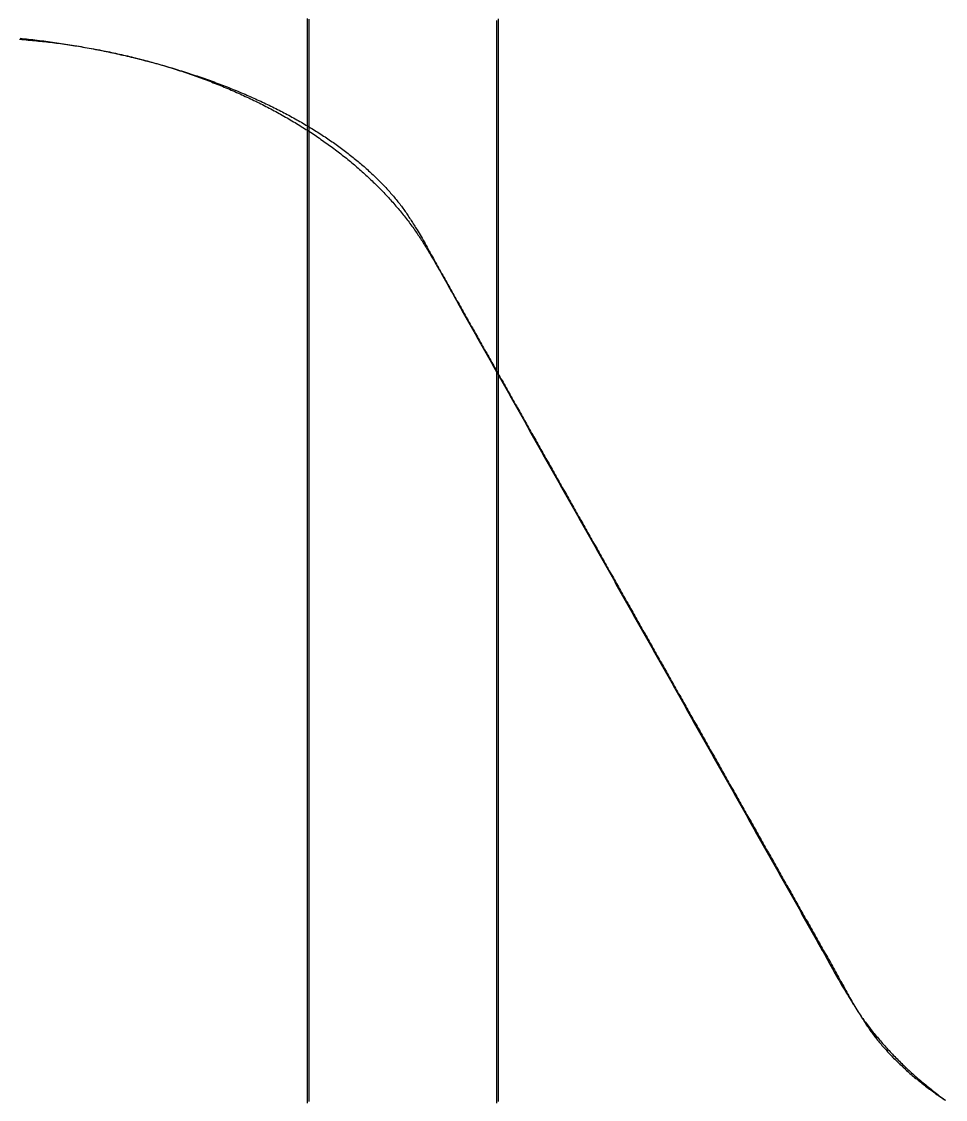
# Model space of a CAD drawing. Header units: millimetres. Extents: x -226 to 218, y -316 to 313.
# Drawn here: x 33.2 to 88.7, y -215.1 to -150.3 of the extents above; entities that cross this region are included whole.
import ezdxf

# ---------------------------------------------------------------- set-up
doc = ezdxf.new("R2010")
doc.units = ezdxf.units.MM
doc.layers.add('SKETCH', color=5, linetype='Continuous')

msp = doc.modelspace()

# ---------------------------------------------------------------- linework, layer by layer
at = {"layer": 'SKETCH', "flags": 128}
for points in [[(50.416, -215.271), (50.416, -215.037), (50.416, -214.803), (50.416, -214.57), (50.416, -214.336), (50.416, -214.103), (50.416, -213.869), (50.416, -213.636), (50.416, -213.402), (50.416, -213.169), (50.416, -212.935), (50.416, -212.702), (50.416, -212.468), (50.416, -212.235), (50.416, -212.001), (50.416, -211.768), (50.416, -211.534), (50.416, -211.301), (50.416, -211.067), (50.416, -210.834), (50.416, -210.6), (50.416, -210.367), (50.416, -210.133), (50.416, -209.899), (50.416, -209.666), (50.416, -209.432), (50.416, -209.199), (50.416, -208.965), (50.416, -208.732), (50.416, -208.498), (50.416, -208.265), (50.416, -208.031), (50.416, -207.798), (50.416, -207.564), (50.416, -207.331), (50.416, -207.097), (50.416, -206.864), (50.416, -206.63), (50.416, -206.397), (50.416, -206.163), (50.416, -205.93), (50.416, -205.696), (50.416, -205.463), (50.416, -205.229), (50.416, -204.996), (50.416, -204.762), (50.416, -204.528), (50.416, -204.295), (50.416, -204.061), (50.416, -203.828), (50.416, -203.594), (50.416, -203.361), (50.416, -203.127), (50.416, -202.894), (50.416, -202.66), (50.416, -202.427), (50.416, -202.193), (50.416, -201.96), (50.416, -201.726), (50.416, -201.493), (50.416, -201.259), (50.416, -201.026), (50.416, -200.792), (50.416, -200.559), (50.416, -200.325), (50.416, -200.092), (50.416, -199.858), (50.416, -199.624), (50.416, -199.391), (50.416, -199.157), (50.416, -198.924), (50.416, -198.69), (50.416, -198.457), (50.416, -198.223), (50.416, -197.99), (50.416, -197.756), (50.416, -197.523), (50.416, -197.289), (50.416, -197.056), (50.416, -196.822), (50.416, -196.589), (50.416, -196.355), (50.416, -196.122), (50.416, -195.888), (50.416, -195.655), (50.416, -195.421), (50.416, -195.188), (50.416, -194.954), (50.416, -194.721), (50.416, -194.487), (50.416, -194.253), (50.416, -194.02), (50.416, -193.786), (50.416, -193.553), (50.416, -193.319), (50.416, -193.086), (50.416, -192.852), (50.416, -192.619), (50.416, -192.385), (50.416, -192.152), (50.416, -191.918), (50.416, -191.685), (50.416, -191.451), (50.416, -191.218), (50.416, -190.984), (50.416, -190.751), (50.416, -190.517), (50.416, -190.284), (50.416, -190.05), (50.416, -189.817), (50.416, -189.583), (50.416, -189.349), (50.416, -189.116), (50.416, -188.882), (50.416, -188.649), (50.416, -188.415), (50.416, -188.182), (50.416, -187.948), (50.416, -187.715), (50.416, -187.481), (50.416, -187.248), (50.416, -187.014), (50.416, -186.781), (50.416, -186.547), (50.416, -186.314), (50.416, -186.08), (50.416, -185.847), (50.416, -185.613), (50.416, -185.38), (50.416, -185.146), (50.416, -184.913), (50.416, -184.679), (50.416, -184.446), (50.416, -184.212), (50.416, -183.978), (50.416, -183.745), (50.416, -183.511), (50.416, -183.278), (50.416, -183.044), (50.416, -182.811), (50.416, -182.577), (50.416, -182.344), (50.416, -182.11), (50.416, -181.877), (50.416, -181.643), (50.416, -181.41), (50.416, -181.176), (50.416, -180.943), (50.416, -180.709), (50.416, -180.476), (50.416, -180.242), (50.416, -180.009), (50.416, -179.775), (50.416, -179.542), (50.416, -179.308), (50.416, -179.075), (50.416, -178.841), (50.416, -178.607), (50.416, -178.374), (50.416, -178.14), (50.416, -177.906), (50.416, -177.671), (50.416, -177.437), (50.416, -177.202), (50.416, -176.966), (50.416, -176.731), (50.416, -176.496), (50.416, -176.26), (50.416, -176.025), (50.416, -175.789), (50.416, -175.554), (50.416, -175.32), (50.416, -175.085), (50.416, -174.851), (50.416, -174.617), (50.416, -174.384), (50.416, -174.151), (50.416, -173.919), (50.416, -173.688), (50.416, -173.457), (50.416, -173.227), (50.416, -172.998), (50.416, -172.769), (50.416, -172.553), (50.416, -172.337), (50.416, -172.123), (50.416, -171.908), (50.416, -171.695), (50.416, -171.482), (50.416, -171.27), (50.416, -171.058), (50.416, -170.847), (50.416, -170.636), (50.416, -170.425), (50.416, -170.215), (50.416, -170.004), (50.416, -169.794), (50.416, -169.584), (50.416, -169.374), (50.416, -169.165), (50.416, -168.955), (50.416, -168.745), (50.416, -168.534), (50.416, -168.324), (50.416, -168.113), (50.416, -167.902), (50.416, -167.691), (50.416, -167.479), (50.416, -167.268), (50.416, -167.056), (50.416, -166.845), (50.416, -166.633), (50.416, -166.421), (50.416, -166.21), (50.416, -165.998), (50.416, -165.786), (50.416, -165.575), (50.416, -165.363), (50.416, -165.152), (50.416, -164.94), (50.416, -164.728), (50.416, -164.517), (50.416, -164.305), (50.416, -164.094), (50.416, -163.882), (50.416, -163.67), (50.416, -163.459), (50.416, -163.247), (50.416, -163.036), (50.416, -162.824), (50.416, -162.612), (50.416, -162.401), (50.416, -162.189), (50.416, -161.978), (50.416, -161.766), (50.416, -161.555), (50.416, -161.343), (50.416, -161.132), (50.416, -160.92), (50.416, -160.708), (50.416, -160.497), (50.416, -160.285), (50.416, -160.074), (50.416, -159.862), (50.416, -159.651), (50.416, -159.439), (50.416, -159.228), (50.416, -159.016), (50.416, -158.804), (50.416, -158.593), (50.416, -158.381), (50.416, -158.17), (50.416, -157.958), (50.416, -157.747), (50.416, -157.535), (50.416, -157.323), (50.416, -157.112), (50.416, -156.9), (50.416, -156.689), (50.416, -156.477), (50.416, -156.265), (50.416, -156.054), (50.416, -155.842), (50.416, -155.631), (50.416, -155.419), (50.416, -155.207), (50.416, -154.996), (50.416, -154.784), (50.416, -154.573), (50.416, -154.361), (50.416, -154.149), (50.416, -153.938), (50.416, -153.726), (50.416, -153.515), (50.416, -153.303), (50.416, -153.091), (50.416, -152.88), (50.416, -152.668), (50.416, -152.457), (50.416, -152.245), (50.416, -152.033), (50.416, -151.822), (50.416, -151.61), (50.416, -151.399), (50.416, -151.187), (50.416, -150.975), (50.416, -150.764), (50.416, -150.552), (50.416, -150.341), (50.416, -150.129)], [(50.502, -215.168), (50.502, -214.934), (50.502, -214.7), (50.502, -214.466), (50.502, -214.232), (50.502, -213.998), (50.502, -213.764), (50.502, -213.53), (50.502, -213.297), (50.502, -213.063), (50.502, -212.829), (50.502, -212.595), (50.502, -212.361), (50.502, -212.127), (50.502, -211.893), (50.502, -211.659), (50.502, -211.425), (50.502, -211.191), (50.502, -210.957), (50.502, -210.723), (50.502, -210.49), (50.502, -210.256), (50.502, -210.022), (50.502, -209.788), (50.502, -209.554), (50.502, -209.32), (50.502, -209.086), (50.502, -208.852), (50.502, -208.618), (50.502, -208.384), (50.502, -208.15), (50.502, -207.916), (50.502, -207.683), (50.502, -207.449), (50.502, -207.215), (50.502, -206.981), (50.502, -206.747), (50.502, -206.513), (50.502, -206.279), (50.502, -206.045), (50.502, -205.811), (50.502, -205.577), (50.502, -205.343), (50.502, -205.109), (50.502, -204.875), (50.502, -204.642), (50.502, -204.408), (50.502, -204.174), (50.502, -203.94), (50.502, -203.706), (50.502, -203.472), (50.502, -203.238), (50.502, -203.004), (50.502, -202.77), (50.502, -202.536), (50.502, -202.302), (50.502, -202.068), (50.502, -201.835), (50.502, -201.601), (50.502, -201.367), (50.502, -201.133), (50.502, -200.899), (50.502, -200.665), (50.502, -200.431), (50.502, -200.197), (50.502, -199.963), (50.502, -199.729), (50.502, -199.495), (50.502, -199.261), (50.502, -199.028), (50.502, -198.794), (50.502, -198.56), (50.502, -198.326), (50.502, -198.092), (50.502, -197.858), (50.502, -197.624), (50.502, -197.39), (50.502, -197.156), (50.502, -196.922), (50.502, -196.688), (50.502, -196.454), (50.502, -196.22), (50.502, -195.987), (50.502, -195.753), (50.502, -195.519), (50.502, -195.285), (50.502, -195.051), (50.502, -194.817), (50.502, -194.583), (50.502, -194.349), (50.502, -194.115), (50.502, -193.881), (50.502, -193.647), (50.502, -193.413), (50.502, -193.18), (50.502, -192.946), (50.502, -192.712), (50.502, -192.478), (50.502, -192.244), (50.502, -192.01), (50.502, -191.776), (50.502, -191.542), (50.502, -191.308), (50.502, -191.074), (50.502, -190.84), (50.502, -190.606), (50.502, -190.373), (50.502, -190.139), (50.502, -189.905), (50.502, -189.671), (50.502, -189.437), (50.502, -189.203), (50.502, -188.969), (50.502, -188.735), (50.502, -188.501), (50.502, -188.267), (50.502, -188.033), (50.502, -187.799), (50.502, -187.565), (50.502, -187.332), (50.502, -187.098), (50.502, -186.864), (50.502, -186.63), (50.502, -186.396), (50.502, -186.162), (50.502, -185.928), (50.502, -185.694), (50.502, -185.46), (50.502, -185.226), (50.502, -184.992), (50.502, -184.758), (50.502, -184.525), (50.502, -184.291), (50.502, -184.057), (50.502, -183.823), (50.502, -183.589), (50.502, -183.355), (50.502, -183.121), (50.502, -182.887), (50.502, -182.653), (50.502, -182.419), (50.502, -182.185), (50.502, -181.951), (50.502, -181.718), (50.502, -181.484), (50.502, -181.25), (50.502, -181.016), (50.502, -180.782), (50.502, -180.548), (50.502, -180.314), (50.502, -180.08), (50.502, -179.846), (50.502, -179.612), (50.502, -179.378), (50.502, -179.144), (50.502, -178.91), (50.502, -178.677), (50.502, -178.442), (50.502, -178.208), (50.502, -177.973), (50.502, -177.738), (50.502, -177.502), (50.502, -177.267), (50.502, -177.031), (50.502, -176.795), (50.502, -176.559), (50.502, -176.323), (50.502, -176.088), (50.502, -175.852), (50.502, -175.617), (50.502, -175.382), (50.502, -175.148), (50.502, -174.913), (50.502, -174.68), (50.502, -174.447), (50.502, -174.214), (50.502, -173.982), (50.502, -173.751), (50.502, -173.521), (50.502, -173.291), (50.502, -173.063), (50.502, -172.846), (50.502, -172.63), (50.502, -172.415), (50.502, -172.2), (50.502, -171.986), (50.502, -171.773), (50.502, -171.56), (50.502, -171.348), (50.502, -171.137), (50.502, -170.925), (50.502, -170.714), (50.502, -170.503), (50.502, -170.293), (50.502, -170.082), (50.502, -169.872), (50.502, -169.662), (50.502, -169.452), (50.502, -169.241), (50.502, -169.031), (50.502, -168.82), (50.502, -168.61), (50.502, -168.399), (50.502, -168.187), (50.502, -167.975), (50.502, -167.763), (50.502, -167.552), (50.502, -167.34), (50.502, -167.128), (50.502, -166.916), (50.502, -166.704), (50.502, -166.492), (50.502, -166.28), (50.502, -166.068), (50.502, -165.856), (50.502, -165.644), (50.502, -165.432), (50.502, -165.22), (50.502, -165.008), (50.502, -164.796), (50.502, -164.584), (50.502, -164.372), (50.502, -164.16), (50.502, -163.948), (50.502, -163.736), (50.502, -163.524), (50.502, -163.312), (50.502, -163.1), (50.502, -162.888), (50.502, -162.676), (50.502, -162.464), (50.502, -162.252), (50.502, -162.041), (50.502, -161.829), (50.502, -161.617), (50.502, -161.405), (50.502, -161.193), (50.502, -160.981), (50.502, -160.769), (50.502, -160.557), (50.502, -160.345), (50.502, -160.133), (50.502, -159.921), (50.502, -159.709), (50.502, -159.497), (50.502, -159.285), (50.502, -159.073), (50.502, -158.861), (50.502, -158.649), (50.502, -158.437), (50.502, -158.225), (50.502, -158.013), (50.502, -157.801), (50.502, -157.589), (50.502, -157.377), (50.502, -157.165), (50.502, -156.953), (50.502, -156.741), (50.502, -156.529), (50.502, -156.317), (50.502, -156.105), (50.502, -155.893), (50.502, -155.681), (50.502, -155.469), (50.502, -155.257), (50.502, -155.045), (50.502, -154.833), (50.502, -154.621), (50.502, -154.409), (50.502, -154.197), (50.502, -153.985), (50.502, -153.773), (50.502, -153.561), (50.502, -153.349), (50.502, -153.137), (50.502, -152.925), (50.502, -152.713), (50.502, -152.501), (50.502, -152.289), (50.502, -152.077), (50.502, -151.865), (50.502, -151.653), (50.502, -151.441), (50.502, -151.229), (50.502, -151.017), (50.502, -150.806), (50.502, -150.594), (50.502, -150.382), (50.502, -150.17)], [(61.879, -215.168), (61.879, -214.934), (61.879, -214.7), (61.879, -214.466), (61.879, -214.232), (61.879, -213.998), (61.879, -213.764), (61.879, -213.53), (61.879, -213.297), (61.879, -213.063), (61.879, -212.829), (61.879, -212.595), (61.879, -212.361), (61.879, -212.127), (61.879, -211.893), (61.879, -211.659), (61.879, -211.425), (61.879, -211.191), (61.879, -210.957), (61.879, -210.723), (61.879, -210.49), (61.879, -210.256), (61.879, -210.022), (61.879, -209.788), (61.879, -209.554), (61.879, -209.32), (61.879, -209.086), (61.879, -208.852), (61.879, -208.618), (61.879, -208.384), (61.879, -208.15), (61.879, -207.916), (61.879, -207.683), (61.879, -207.449), (61.879, -207.215), (61.879, -206.981), (61.879, -206.747), (61.879, -206.513), (61.879, -206.279), (61.879, -206.045), (61.879, -205.811), (61.879, -205.577), (61.879, -205.343), (61.879, -205.109), (61.879, -204.875), (61.879, -204.642), (61.879, -204.408), (61.879, -204.174), (61.879, -203.94), (61.879, -203.706), (61.879, -203.472), (61.879, -203.238), (61.879, -203.004), (61.879, -202.77), (61.879, -202.536), (61.879, -202.302), (61.879, -202.068), (61.879, -201.835), (61.879, -201.601), (61.879, -201.367), (61.879, -201.133), (61.879, -200.899), (61.879, -200.665), (61.879, -200.431), (61.879, -200.197), (61.879, -199.963), (61.879, -199.729), (61.879, -199.495), (61.879, -199.261), (61.879, -199.028), (61.879, -198.794), (61.879, -198.56), (61.879, -198.326), (61.879, -198.092), (61.879, -197.858), (61.879, -197.624), (61.879, -197.39), (61.879, -197.156), (61.879, -196.922), (61.879, -196.688), (61.879, -196.454), (61.879, -196.22), (61.879, -195.987), (61.879, -195.753), (61.879, -195.519), (61.879, -195.285), (61.879, -195.051), (61.879, -194.817), (61.879, -194.583), (61.879, -194.349), (61.879, -194.115), (61.879, -193.881), (61.879, -193.647), (61.879, -193.413), (61.879, -193.18), (61.879, -192.946), (61.879, -192.712), (61.879, -192.478), (61.879, -192.244), (61.879, -192.01), (61.879, -191.776), (61.879, -191.542), (61.879, -191.308), (61.879, -191.074), (61.879, -190.84), (61.879, -190.606), (61.879, -190.373), (61.879, -190.139), (61.879, -189.905), (61.879, -189.671), (61.879, -189.437), (61.879, -189.203), (61.879, -188.969), (61.879, -188.735), (61.879, -188.501), (61.879, -188.267), (61.879, -188.033), (61.879, -187.799), (61.879, -187.565), (61.879, -187.332), (61.879, -187.098), (61.879, -186.864), (61.879, -186.63), (61.879, -186.396), (61.879, -186.162), (61.879, -185.928), (61.879, -185.694), (61.879, -185.46), (61.879, -185.226), (61.879, -184.992), (61.879, -184.758), (61.879, -184.525), (61.879, -184.291), (61.879, -184.057), (61.879, -183.823), (61.879, -183.589), (61.879, -183.355), (61.879, -183.121), (61.879, -182.887), (61.879, -182.653), (61.879, -182.419), (61.879, -182.185), (61.879, -181.951), (61.879, -181.718), (61.879, -181.484), (61.879, -181.25), (61.879, -181.016), (61.879, -180.782), (61.879, -180.548), (61.879, -180.314), (61.879, -180.08), (61.879, -179.846), (61.879, -179.612), (61.879, -179.378), (61.879, -179.144), (61.879, -178.91), (61.879, -178.677), (61.879, -178.442), (61.879, -178.208), (61.879, -177.973), (61.879, -177.738), (61.879, -177.502), (61.879, -177.267), (61.879, -177.031), (61.879, -176.795), (61.879, -176.559), (61.879, -176.323), (61.879, -176.088), (61.879, -175.852), (61.879, -175.617), (61.879, -175.382), (61.879, -175.148), (61.879, -174.914), (61.879, -174.68), (61.879, -174.447), (61.879, -174.214), (61.879, -173.982), (61.879, -173.751), (61.879, -173.521), (61.879, -173.291), (61.879, -173.063), (61.879, -172.846), (61.879, -172.63), (61.879, -172.414), (61.879, -172.2), (61.879, -171.986), (61.879, -171.772), (61.879, -171.56), (61.879, -171.347), (61.879, -171.135), (61.879, -170.924), (61.879, -170.713), (61.879, -170.502), (61.879, -170.291), (61.879, -170.081), (61.879, -169.87), (61.879, -169.66), (61.879, -169.45), (61.879, -169.239), (61.879, -169.029), (61.879, -168.818), (61.879, -168.607), (61.879, -168.396), (61.879, -168.184), (61.879, -167.972), (61.879, -167.76), (61.879, -167.548), (61.879, -167.336), (61.879, -167.124), (61.879, -166.912), (61.879, -166.7), (61.879, -166.488), (61.879, -166.276), (61.879, -166.064), (61.879, -165.852), (61.879, -165.64), (61.879, -165.427), (61.879, -165.215), (61.879, -165.003), (61.879, -164.791), (61.879, -164.579), (61.879, -164.367), (61.879, -164.155), (61.879, -163.943), (61.879, -163.731), (61.879, -163.519), (61.879, -163.307), (61.879, -163.094), (61.879, -162.882), (61.879, -162.67), (61.879, -162.458), (61.879, -162.246), (61.879, -162.034), (61.879, -161.822), (61.879, -161.61), (61.879, -161.398), (61.879, -161.186), (61.879, -160.974), (61.879, -160.761), (61.879, -160.549), (61.879, -160.337), (61.879, -160.125), (61.879, -159.913), (61.879, -159.701), (61.879, -159.489), (61.879, -159.277), (61.879, -159.065), (61.879, -158.853), (61.879, -158.641), (61.879, -158.429), (61.879, -158.216), (61.879, -158.004), (61.879, -157.792), (61.879, -157.58), (61.879, -157.368), (61.879, -157.156), (61.879, -156.944), (61.879, -156.732), (61.879, -156.52), (61.879, -156.308), (61.879, -156.096), (61.879, -155.884), (61.879, -155.672), (61.879, -155.46), (61.879, -155.248), (61.879, -155.036), (61.879, -154.824), (61.879, -154.612), (61.879, -154.4), (61.879, -154.188), (61.879, -153.976), (61.879, -153.763), (61.879, -153.551), (61.879, -153.339), (61.879, -153.127), (61.879, -152.915), (61.879, -152.703), (61.879, -152.491), (61.879, -152.279), (61.879, -152.067), (61.879, -151.855), (61.879, -151.643), (61.879, -151.431), (61.879, -151.219), (61.879, -151.007), (61.879, -150.794), (61.879, -150.582), (61.879, -150.37), (61.879, -150.158)], [(61.775, -215.271), (61.775, -215.037), (61.775, -214.803), (61.775, -214.57), (61.775, -214.336), (61.775, -214.103), (61.775, -213.869), (61.775, -213.636), (61.775, -213.402), (61.775, -213.169), (61.775, -212.935), (61.775, -212.702), (61.775, -212.468), (61.775, -212.235), (61.775, -212.001), (61.775, -211.768), (61.775, -211.534), (61.775, -211.301), (61.775, -211.067), (61.775, -210.834), (61.775, -210.6), (61.775, -210.367), (61.775, -210.133), (61.775, -209.899), (61.775, -209.666), (61.775, -209.432), (61.775, -209.199), (61.775, -208.965), (61.775, -208.732), (61.775, -208.498), (61.775, -208.265), (61.775, -208.031), (61.775, -207.798), (61.775, -207.564), (61.775, -207.331), (61.775, -207.097), (61.775, -206.864), (61.775, -206.63), (61.775, -206.397), (61.775, -206.163), (61.775, -205.93), (61.775, -205.696), (61.775, -205.463), (61.775, -205.229), (61.775, -204.996), (61.775, -204.762), (61.775, -204.528), (61.775, -204.295), (61.775, -204.061), (61.775, -203.828), (61.775, -203.594), (61.775, -203.361), (61.775, -203.127), (61.775, -202.894), (61.775, -202.66), (61.775, -202.427), (61.775, -202.193), (61.775, -201.96), (61.775, -201.726), (61.775, -201.493), (61.775, -201.259), (61.775, -201.026), (61.775, -200.792), (61.775, -200.559), (61.775, -200.325), (61.775, -200.092), (61.775, -199.858), (61.775, -199.624), (61.775, -199.391), (61.775, -199.157), (61.775, -198.924), (61.775, -198.69), (61.775, -198.457), (61.775, -198.223), (61.775, -197.99), (61.775, -197.756), (61.775, -197.523), (61.775, -197.289), (61.775, -197.056), (61.775, -196.822), (61.775, -196.589), (61.775, -196.355), (61.775, -196.122), (61.775, -195.888), (61.775, -195.655), (61.775, -195.421), (61.775, -195.188), (61.775, -194.954), (61.775, -194.721), (61.775, -194.487), (61.775, -194.253), (61.775, -194.02), (61.775, -193.786), (61.775, -193.553), (61.775, -193.319), (61.775, -193.086), (61.775, -192.852), (61.775, -192.619), (61.775, -192.385), (61.775, -192.152), (61.775, -191.918), (61.775, -191.685), (61.775, -191.451), (61.775, -191.218), (61.775, -190.984), (61.775, -190.751), (61.775, -190.517), (61.775, -190.284), (61.775, -190.05), (61.775, -189.817), (61.775, -189.583), (61.775, -189.349), (61.775, -189.116), (61.775, -188.882), (61.775, -188.649), (61.775, -188.415), (61.775, -188.182), (61.775, -187.948), (61.775, -187.715), (61.775, -187.481), (61.775, -187.248), (61.775, -187.014), (61.775, -186.781), (61.775, -186.547), (61.775, -186.314), (61.775, -186.08), (61.775, -185.847), (61.775, -185.613), (61.775, -185.38), (61.775, -185.146), (61.775, -184.913), (61.775, -184.679), (61.775, -184.446), (61.775, -184.212), (61.775, -183.978), (61.775, -183.745), (61.775, -183.511), (61.775, -183.278), (61.775, -183.044), (61.775, -182.811), (61.775, -182.577), (61.775, -182.344), (61.775, -182.11), (61.775, -181.877), (61.775, -181.643), (61.775, -181.41), (61.775, -181.176), (61.775, -180.943), (61.775, -180.709), (61.775, -180.476), (61.775, -180.242), (61.775, -180.009), (61.775, -179.775), (61.775, -179.542), (61.775, -179.308), (61.775, -179.075), (61.775, -178.841), (61.775, -178.607), (61.775, -178.374), (61.775, -178.14), (61.775, -177.906), (61.775, -177.672), (61.775, -177.437), (61.775, -177.202), (61.775, -176.967), (61.775, -176.731), (61.775, -176.496), (61.775, -176.261), (61.775, -176.025), (61.775, -175.79), (61.775, -175.555), (61.775, -175.32), (61.775, -175.086), (61.775, -174.852), (61.775, -174.618), (61.775, -174.385), (61.775, -174.152), (61.775, -173.92), (61.775, -173.688), (61.775, -173.457), (61.775, -173.227), (61.775, -172.998), (61.775, -172.769), (61.775, -172.552), (61.775, -172.336), (61.775, -172.12), (61.775, -171.906), (61.775, -171.691), (61.775, -171.478), (61.775, -171.264), (61.775, -171.052), (61.775, -170.839), (61.775, -170.628), (61.775, -170.416), (61.775, -170.205), (61.775, -169.993), (61.775, -169.783), (61.775, -169.572), (61.775, -169.361), (61.775, -169.15), (61.775, -168.939), (61.775, -168.728), (61.775, -168.517), (61.775, -168.306), (61.775, -168.094), (61.775, -167.882), (61.775, -167.67), (61.775, -167.458), (61.775, -167.245), (61.775, -167.033), (61.775, -166.82), (61.775, -166.608), (61.775, -166.395), (61.775, -166.183), (61.775, -165.971), (61.775, -165.758), (61.775, -165.546), (61.775, -165.333), (61.775, -165.121), (61.775, -164.908), (61.775, -164.696), (61.775, -164.484), (61.775, -164.271), (61.775, -164.059), (61.775, -163.846), (61.775, -163.634), (61.775, -163.421), (61.775, -163.209), (61.775, -162.996), (61.775, -162.784), (61.775, -162.572), (61.775, -162.359), (61.775, -162.147), (61.775, -161.934), (61.775, -161.722), (61.775, -161.509), (61.775, -161.297), (61.775, -161.084), (61.775, -160.872), (61.775, -160.659), (61.775, -160.447), (61.775, -160.234), (61.775, -160.022), (61.775, -159.809), (61.775, -159.597), (61.775, -159.385), (61.775, -159.172), (61.775, -158.96), (61.775, -158.747), (61.775, -158.535), (61.775, -158.322), (61.775, -158.11), (61.775, -157.897), (61.775, -157.685), (61.775, -157.472), (61.775, -157.26), (61.775, -157.047), (61.775, -156.835), (61.775, -156.622), (61.775, -156.41), (61.775, -156.197), (61.775, -155.985), (61.775, -155.772), (61.775, -155.56), (61.775, -155.347), (61.775, -155.135), (61.775, -154.923), (61.775, -154.71), (61.775, -154.498), (61.775, -154.285), (61.775, -154.073), (61.775, -153.86), (61.775, -153.648), (61.775, -153.435), (61.775, -153.223), (61.775, -153.01), (61.775, -152.798), (61.775, -152.585), (61.775, -152.373), (61.775, -152.16), (61.775, -151.948), (61.775, -151.736), (61.775, -151.523), (61.775, -151.311), (61.775, -151.098), (61.775, -150.886), (61.775, -150.673), (61.775, -150.461), (61.775, -150.248)], [(33.127, -151.381), (33.26, -151.393), (33.391, -151.404), (33.52, -151.416), (33.648, -151.427), (33.773, -151.439), (33.898, -151.45), (34.021, -151.462), (34.143, -151.474), (34.265, -151.486), (34.385, -151.498), (34.505, -151.511), (34.624, -151.523), (34.744, -151.536), (34.863, -151.55), (34.982, -151.563), (35.101, -151.578), (35.221, -151.592), (35.341, -151.607), (35.462, -151.623), (35.584, -151.639), (35.707, -151.656), (35.831, -151.673), (35.954, -151.691), (36.077, -151.709), (36.2, -151.728), (36.323, -151.746), (36.447, -151.766), (36.569, -151.785), (36.692, -151.805), (36.815, -151.825), (36.938, -151.846), (37.06, -151.867), (37.183, -151.888), (37.305, -151.909), (37.427, -151.931), (37.549, -151.954), (37.671, -151.976), (37.792, -151.999), (37.914, -152.022), (38.035, -152.046), (38.156, -152.07), (38.277, -152.094), (38.398, -152.119), (38.519, -152.144), (38.639, -152.169), (38.759, -152.195), (38.88, -152.221), (39, -152.247), (39.12, -152.274), (39.239, -152.301), (39.359, -152.328), (39.478, -152.356), (39.598, -152.384), (39.717, -152.412), (39.836, -152.441), (39.955, -152.47), (40.073, -152.5), (40.192, -152.529), (40.31, -152.559), (40.428, -152.59), (40.546, -152.621), (40.664, -152.652), (40.781, -152.683), (40.899, -152.715), (41.016, -152.747), (41.132, -152.779), (41.249, -152.812), (41.365, -152.845), (41.481, -152.878), (41.597, -152.912), (41.713, -152.946), (41.829, -152.98), (41.944, -153.015), (42.059, -153.05), (42.174, -153.086), (42.289, -153.121), (42.404, -153.157), (42.518, -153.194), (42.632, -153.23), (42.746, -153.267), (42.86, -153.305), (42.974, -153.343), (43.087, -153.381), (43.2, -153.419), (43.313, -153.457), (43.425, -153.496), (43.538, -153.536), (43.65, -153.575), (43.761, -153.615), (43.873, -153.655), (43.984, -153.696), (44.095, -153.737), (44.205, -153.778), (44.316, -153.819), (44.426, -153.861), (44.536, -153.903), (44.645, -153.945), (44.755, -153.988), (44.864, -154.031), (44.973, -154.075), (45.081, -154.118), (45.19, -154.162), (45.298, -154.207), (45.406, -154.251), (45.513, -154.296), (45.621, -154.341), (45.728, -154.387), (45.834, -154.433), (45.941, -154.479), (46.047, -154.525), (46.153, -154.572), (46.258, -154.619), (46.364, -154.666), (46.468, -154.714), (46.573, -154.762), (46.677, -154.81), (46.781, -154.858), (46.885, -154.907), (46.988, -154.956), (47.091, -155.005), (47.194, -155.055), (47.297, -155.105), (47.399, -155.155), (47.501, -155.205), (47.603, -155.256), (47.704, -155.307), (47.805, -155.359), (47.906, -155.41), (48.006, -155.462), (48.107, -155.514), (48.206, -155.567), (48.306, -155.62), (48.405, -155.673), (48.504, -155.726), (48.602, -155.78), (48.7, -155.834), (48.798, -155.888), (48.896, -155.942), (48.993, -155.997), (49.089, -156.052), (49.185, -156.107), (49.281, -156.162), (49.377, -156.218), (49.472, -156.274), (49.567, -156.33), (49.662, -156.387), (49.756, -156.444), (49.85, -156.501), (49.944, -156.559), (50.037, -156.617), (50.13, -156.675), (50.223, -156.733), (50.315, -156.791), (50.407, -156.85), (50.498, -156.909), (50.589, -156.969), (50.68, -157.028), (50.771, -157.088), (50.861, -157.148), (50.95, -157.208), (51.039, -157.269), (51.128, -157.33), (51.217, -157.391), (51.305, -157.452), (51.392, -157.514), (51.479, -157.575), (51.566, -157.637), (51.653, -157.699), (51.739, -157.762), (51.825, -157.825), (51.91, -157.888), (51.995, -157.951), (52.08, -158.015), (52.164, -158.078), (52.248, -158.142), (52.331, -158.207), (52.414, -158.271), (52.497, -158.336), (52.579, -158.401), (52.661, -158.466), (52.743, -158.531), (52.824, -158.597), (52.905, -158.663), (52.985, -158.729), (53.065, -158.795), (53.144, -158.862), (53.223, -158.928), (53.301, -158.995), (53.379, -159.062), (53.457, -159.13), (53.534, -159.197), (53.611, -159.265), (53.688, -159.333), (53.764, -159.401), (53.839, -159.47), (53.915, -159.538), (53.99, -159.607), (54.064, -159.676), (54.138, -159.746), (54.212, -159.815), (54.285, -159.885), (54.358, -159.955), (54.43, -160.025), (54.502, -160.096), (54.573, -160.166), (54.644, -160.237), (54.715, -160.308), (54.785, -160.379), (54.854, -160.45), (54.923, -160.522), (54.992, -160.593), (55.06, -160.665), (55.128, -160.737), (55.195, -160.809), (55.262, -160.882), (55.329, -160.955), (55.395, -161.027), (55.46, -161.101), (55.525, -161.174), (55.59, -161.247), (55.654, -161.321), (55.718, -161.395), (55.781, -161.469), (55.844, -161.543), (55.907, -161.618), (55.969, -161.692), (56.03, -161.767), (56.091, -161.842), (56.152, -161.917), (56.212, -161.992), (56.272, -162.068), (56.331, -162.143), (56.389, -162.219), (56.448, -162.295), (56.505, -162.371), (56.562, -162.447), (56.619, -162.523), (56.675, -162.599), (56.73, -162.675), (56.783, -162.75), (56.836, -162.824), (56.888, -162.898), (56.939, -162.973), (56.989, -163.047), (57.039, -163.121), (57.088, -163.195), (57.137, -163.27), (57.186, -163.345), (57.234, -163.42), (57.283, -163.496), (57.331, -163.573), (57.38, -163.65), (57.428, -163.728), (57.477, -163.808), (57.527, -163.888), (57.577, -163.97), (57.628, -164.053), (57.679, -164.137), (57.731, -164.223), (57.785, -164.311), (57.839, -164.401), (57.912, -164.523), (57.987, -164.648), (58.062, -164.777), (58.139, -164.908), (58.216, -165.042), (58.295, -165.179), (58.373, -165.318), (58.453, -165.459), (58.533, -165.602), (58.614, -165.746), (58.695, -165.892), (58.776, -166.038), (58.858, -166.186), (58.94, -166.334), (59.022, -166.483), (59.104, -166.632), (59.186, -166.781), (59.269, -166.93), (59.35, -167.078), (59.432, -167.226), (59.514, -167.372), (59.595, -167.518), (59.675, -167.662), (59.755, -167.805), (59.835, -167.947), (59.915, -168.088), (59.995, -168.23), (60.075, -168.372), (60.155, -168.514), (60.235, -168.656), (60.314, -168.797), (60.394, -168.939), (60.474, -169.081), (60.554, -169.223), (60.634, -169.365), (60.714, -169.506), (60.793, -169.648), (60.873, -169.79), (60.953, -169.932), (61.033, -170.074), (61.113, -170.215), (61.193, -170.357), (61.272, -170.499), (61.352, -170.641), (61.432, -170.782), (61.512, -170.924), (61.592, -171.066), (61.672, -171.208), (61.751, -171.349), (61.831, -171.491), (61.911, -171.633), (61.991, -171.775), (62.071, -171.917), (62.15, -172.058), (62.23, -172.2), (62.31, -172.342), (62.39, -172.484), (62.47, -172.625), (62.55, -172.767), (62.629, -172.909), (62.709, -173.051), (62.789, -173.192), (62.869, -173.334), (62.949, -173.476), (63.028, -173.617), (63.108, -173.759), (63.188, -173.901), (63.268, -174.043), (63.348, -174.184), (63.427, -174.326), (63.507, -174.468), (63.587, -174.609), (63.667, -174.751), (63.746, -174.893), (63.826, -175.035), (63.906, -175.176), (63.986, -175.318), (64.065, -175.46), (64.145, -175.601), (64.225, -175.743), (64.305, -175.884), (64.384, -176.026), (64.464, -176.168), (64.544, -176.309), (64.624, -176.451), (64.703, -176.593), (64.783, -176.734), (64.863, -176.876), (64.942, -177.018), (65.022, -177.159), (65.102, -177.301), (65.182, -177.442), (65.261, -177.584), (65.341, -177.726), (65.421, -177.867), (65.501, -178.009), (65.58, -178.151), (65.66, -178.292), (65.74, -178.434), (65.82, -178.576), (65.899, -178.717), (65.979, -178.859), (66.059, -179), (66.139, -179.142), (66.218, -179.284), (66.298, -179.425), (66.378, -179.567), (66.458, -179.709), (66.537, -179.85), (66.617, -179.992), (66.697, -180.134), (66.777, -180.275), (66.856, -180.417), (66.936, -180.559), (67.016, -180.7), (67.096, -180.842), (67.175, -180.983), (67.255, -181.125), (67.335, -181.267), (67.415, -181.408), (67.494, -181.55), (67.574, -181.691), (67.654, -181.833), (67.733, -181.975), (67.813, -182.116), (67.893, -182.258), (67.973, -182.399), (68.052, -182.541), (68.132, -182.683), (68.212, -182.824), (68.292, -182.966), (68.371, -183.107), (68.451, -183.249), (68.531, -183.391), (68.61, -183.532), (68.69, -183.674), (68.77, -183.815), (68.85, -183.957), (68.929, -184.098), (69.009, -184.24), (69.089, -184.382), (69.168, -184.523), (69.248, -184.665), (69.328, -184.806), (69.407, -184.948), (69.487, -185.089), (69.567, -185.231), (69.647, -185.372), (69.726, -185.514), (69.806, -185.656), (69.886, -185.797), (69.965, -185.939), (70.045, -186.08), (70.125, -186.222), (70.205, -186.363), (70.284, -186.505), (70.364, -186.646), (70.444, -186.788), (70.523, -186.929), (70.603, -187.071), (70.683, -187.212), (70.762, -187.354), (70.842, -187.495), (70.922, -187.637), (71.001, -187.779), (71.081, -187.92), (71.161, -188.062), (71.24, -188.203), (71.32, -188.345), (71.4, -188.486), (71.479, -188.628), (71.559, -188.769), (71.639, -188.911), (71.718, -189.052), (71.798, -189.194), (71.877, -189.335), (71.957, -189.477), (72.037, -189.618), (72.116, -189.759), (72.196, -189.901), (72.275, -190.042), (72.355, -190.184), (72.435, -190.325), (72.514, -190.467), (72.594, -190.608), (72.674, -190.75), (72.753, -190.891), (72.833, -191.033), (72.912, -191.174), (72.992, -191.316), (73.072, -191.457), (73.151, -191.599), (73.231, -191.74), (73.31, -191.881), (73.39, -192.023), (73.47, -192.164), (73.549, -192.306), (73.629, -192.447), (73.709, -192.589), (73.788, -192.73), (73.868, -192.872), (73.948, -193.013), (74.027, -193.154), (74.107, -193.296), (74.186, -193.437), (74.266, -193.579), (74.346, -193.72), (74.425, -193.862), (74.505, -194.003), (74.585, -194.144), (74.664, -194.286), (74.744, -194.427), (74.824, -194.569), (74.903, -194.71), (74.983, -194.851), (75.062, -194.993), (75.142, -195.134), (75.222, -195.276), (75.301, -195.417), (75.381, -195.558), (75.46, -195.7), (75.54, -195.841), (75.62, -195.983), (75.699, -196.124), (75.779, -196.265), (75.858, -196.407), (75.938, -196.548), (76.018, -196.69), (76.097, -196.831), (76.177, -196.972), (76.256, -197.114), (76.336, -197.255), (76.416, -197.396), (76.495, -197.538), (76.575, -197.679), (76.654, -197.821), (76.734, -197.962), (76.814, -198.103), (76.893, -198.245), (76.973, -198.386), (77.052, -198.527), (77.132, -198.669), (77.212, -198.81), (77.291, -198.951), (77.371, -199.092), (77.45, -199.234), (77.53, -199.375), (77.61, -199.516), (77.689, -199.658), (77.769, -199.799), (77.848, -199.94), (77.928, -200.081), (78.007, -200.223), (78.087, -200.364), (78.167, -200.505), (78.246, -200.647), (78.326, -200.788), (78.405, -200.929), (78.485, -201.07), (78.564, -201.212), (78.644, -201.353), (78.724, -201.494), (78.803, -201.635), (78.883, -201.777), (78.962, -201.918), (79.042, -202.059), (79.121, -202.201), (79.201, -202.342), (79.28, -202.483), (79.36, -202.624), (79.439, -202.766), (79.519, -202.907), (79.598, -203.048), (79.678, -203.19), (79.757, -203.331), (79.837, -203.472), (79.916, -203.613), (79.996, -203.755), (80.075, -203.896), (80.155, -204.037), (80.234, -204.179), (80.314, -204.32), (80.393, -204.461), (80.473, -204.602), (80.552, -204.744), (80.632, -204.885), (80.711, -205.026), (80.791, -205.167), (80.87, -205.309), (80.951, -205.453), (81.032, -205.598), (81.113, -205.744), (81.194, -205.891), (81.276, -206.039), (81.357, -206.187), (81.439, -206.335), (81.521, -206.484), (81.603, -206.632), (81.684, -206.78), (81.766, -206.927), (81.847, -207.073), (81.928, -207.218), (82.008, -207.361), (82.088, -207.503), (82.167, -207.644), (82.245, -207.782), (82.323, -207.918), (82.4, -208.051), (82.476, -208.182), (82.552, -208.31), (82.626, -208.435), (82.699, -208.557), (82.753, -208.646), (82.806, -208.733), (82.858, -208.818), (82.909, -208.902), (82.959, -208.985), (83.009, -209.066), (83.058, -209.146), (83.107, -209.225), (83.155, -209.303), (83.204, -209.379), (83.252, -209.456), (83.3, -209.531), (83.348, -209.606), (83.396, -209.68), (83.445, -209.755), (83.494, -209.828), (83.543, -209.902), (83.593, -209.975), (83.644, -210.049), (83.696, -210.123), (83.748, -210.197), (83.801, -210.271), (83.856, -210.346), (83.911, -210.422), (83.967, -210.497), (84.024, -210.573), (84.081, -210.648), (84.139, -210.724), (84.197, -210.799), (84.256, -210.874), (84.315, -210.948), (84.375, -211.023), (84.435, -211.098), (84.496, -211.172), (84.557, -211.246), (84.618, -211.32), (84.68, -211.394), (84.743, -211.468), (84.806, -211.541), (84.869, -211.614), (84.933, -211.687), (84.997, -211.76), (85.062, -211.833), (85.127, -211.905), (85.192, -211.978), (85.258, -212.05), (85.325, -212.122), (85.391, -212.193), (85.459, -212.265), (85.526, -212.336), (85.595, -212.407), (85.663, -212.478), (85.732, -212.549), (85.802, -212.619), (85.872, -212.69), (85.943, -212.76), (86.013, -212.83), (86.085, -212.9), (86.157, -212.969), (86.229, -213.039), (86.302, -213.108), (86.375, -213.177), (86.448, -213.246), (86.522, -213.314), (86.597, -213.383), (86.671, -213.451), (86.746, -213.519), (86.822, -213.586), (86.898, -213.654), (86.974, -213.721), (87.051, -213.788), (87.128, -213.855), (87.206, -213.921), (87.284, -213.987), (87.362, -214.053), (87.441, -214.119), (87.52, -214.185), (87.6, -214.25), (87.68, -214.316), (87.76, -214.381), (87.841, -214.446), (87.923, -214.51), (88.004, -214.574), (88.086, -214.639), (88.169, -214.702), (88.252, -214.766), (88.335, -214.83), (88.419, -214.893), (88.503, -214.956), (88.587, -215.018), (88.672, -215.081)], [(33.152, -151.318), (33.28, -151.332), (33.408, -151.345), (33.536, -151.359), (33.664, -151.373), (33.792, -151.387), (33.921, -151.402), (34.05, -151.418), (34.18, -151.434), (34.311, -151.45), (34.443, -151.467), (34.574, -151.484), (34.705, -151.502), (34.837, -151.52), (34.968, -151.538), (35.099, -151.556), (35.23, -151.575), (35.36, -151.594), (35.491, -151.614), (35.622, -151.633), (35.752, -151.653), (35.883, -151.674), (36.013, -151.694), (36.143, -151.715), (36.272, -151.736), (36.402, -151.758), (36.532, -151.78), (36.661, -151.802), (36.79, -151.824), (36.919, -151.847), (37.047, -151.87), (37.176, -151.893), (37.304, -151.917), (37.432, -151.941), (37.56, -151.965), (37.687, -151.99), (37.815, -152.015), (37.942, -152.04), (38.069, -152.065), (38.196, -152.091), (38.323, -152.117), (38.45, -152.144), (38.576, -152.17), (38.702, -152.197), (38.828, -152.224), (38.954, -152.252), (39.08, -152.28), (39.205, -152.308), (39.33, -152.337), (39.455, -152.365), (39.58, -152.394), (39.704, -152.424), (39.829, -152.453), (39.953, -152.483), (40.076, -152.513), (40.2, -152.544), (40.323, -152.574), (40.445, -152.605), (40.568, -152.636), (40.69, -152.668), (40.812, -152.7), (40.934, -152.732), (41.056, -152.764), (41.177, -152.797), (41.299, -152.83), (41.42, -152.863), (41.541, -152.897), (41.661, -152.931), (41.781, -152.965), (41.901, -152.999), (42.021, -153.034), (42.14, -153.069), (42.26, -153.104), (42.378, -153.139), (42.497, -153.175), (42.615, -153.211), (42.733, -153.247), (42.851, -153.284), (42.968, -153.321), (43.085, -153.358), (43.201, -153.395), (43.318, -153.433), (43.434, -153.471), (43.549, -153.509), (43.665, -153.547), (43.78, -153.586), (43.895, -153.625), (44.009, -153.664), (44.123, -153.704), (44.237, -153.744), (44.351, -153.784), (44.464, -153.824), (44.578, -153.865), (44.69, -153.906), (44.803, -153.947), (44.915, -153.988), (45.026, -154.03), (45.138, -154.072), (45.249, -154.114), (45.359, -154.156), (45.47, -154.199), (45.58, -154.242), (45.689, -154.285), (45.798, -154.328), (45.907, -154.372), (46.015, -154.416), (46.123, -154.46), (46.231, -154.504), (46.338, -154.549), (46.445, -154.594), (46.552, -154.639), (46.658, -154.685), (46.764, -154.73), (46.87, -154.776), (46.975, -154.822), (47.08, -154.869), (47.185, -154.916), (47.289, -154.963), (47.393, -155.01), (47.496, -155.057), (47.599, -155.105), (47.702, -155.153), (47.804, -155.201), (47.906, -155.249), (48.007, -155.298), (48.108, -155.346), (48.209, -155.395), (48.309, -155.444), (48.408, -155.494), (48.507, -155.543), (48.606, -155.593), (48.705, -155.643), (48.803, -155.694), (48.9, -155.744), (48.998, -155.795), (49.095, -155.846), (49.191, -155.897), (49.287, -155.949), (49.383, -156.001), (49.478, -156.053), (49.573, -156.105), (49.667, -156.157), (49.762, -156.21), (49.855, -156.263), (49.948, -156.316), (50.041, -156.369), (50.133, -156.422), (50.225, -156.476), (50.316, -156.53), (50.407, -156.584), (50.498, -156.638), (50.587, -156.692), (50.677, -156.747), (50.766, -156.802), (50.854, -156.856), (50.942, -156.912), (51.03, -156.967), (51.117, -157.023), (51.204, -157.078), (51.29, -157.134), (51.376, -157.191), (51.462, -157.247), (51.547, -157.304), (51.631, -157.361), (51.716, -157.418), (51.799, -157.475), (51.882, -157.532), (51.965, -157.59), (52.047, -157.648), (52.129, -157.706), (52.21, -157.764), (52.291, -157.822), (52.371, -157.88), (52.451, -157.939), (52.53, -157.998), (52.609, -158.057), (52.687, -158.116), (52.764, -158.175), (52.842, -158.235), (52.918, -158.294), (52.994, -158.354), (53.07, -158.414), (53.145, -158.474), (53.22, -158.535), (53.295, -158.595), (53.368, -158.656), (53.442, -158.717), (53.514, -158.778), (53.587, -158.839), (53.659, -158.901), (53.73, -158.962), (53.801, -159.024), (53.871, -159.086), (53.941, -159.148), (54.01, -159.21), (54.079, -159.273), (54.147, -159.335), (54.214, -159.398), (54.281, -159.46), (54.348, -159.523), (54.414, -159.586), (54.479, -159.649), (54.544, -159.713), (54.609, -159.776), (54.673, -159.84), (54.736, -159.903), (54.799, -159.967), (54.861, -160.031), (54.923, -160.096), (54.985, -160.16), (55.046, -160.225), (55.106, -160.289), (55.166, -160.354), (55.225, -160.419), (55.284, -160.484), (55.342, -160.549), (55.399, -160.615), (55.457, -160.68), (55.513, -160.746), (55.569, -160.811), (55.624, -160.877), (55.679, -160.943), (55.733, -161.009), (55.787, -161.075), (55.84, -161.141), (55.893, -161.207), (55.944, -161.273), (55.995, -161.339), (56.044, -161.404), (56.093, -161.469), (56.14, -161.534), (56.187, -161.599), (56.233, -161.664), (56.278, -161.729), (56.323, -161.793), (56.368, -161.859), (56.412, -161.924), (56.455, -161.99), (56.499, -162.056), (56.542, -162.122), (56.585, -162.189), (56.629, -162.257), (56.672, -162.325), (56.716, -162.395), (56.76, -162.465), (56.804, -162.536), (56.849, -162.608), (56.894, -162.681), (56.94, -162.755), (56.987, -162.83), (57.046, -162.927), (57.106, -163.026), (57.166, -163.127), (57.226, -163.229), (57.287, -163.334), (57.348, -163.44), (57.409, -163.547), (57.47, -163.655), (57.532, -163.765), (57.594, -163.875), (57.656, -163.987), (57.718, -164.099), (57.78, -164.212), (57.842, -164.325), (57.904, -164.438), (57.967, -164.551), (58.029, -164.665), (58.091, -164.778), (58.153, -164.891), (58.215, -165.004), (58.277, -165.116), (58.339, -165.227), (58.401, -165.338), (58.462, -165.447), (58.524, -165.556), (58.585, -165.665), (58.647, -165.774), (58.708, -165.883), (58.77, -165.992), (58.831, -166.101), (58.893, -166.21), (58.954, -166.319), (59.015, -166.428), (59.077, -166.537), (59.138, -166.646), (59.2, -166.755), (59.261, -166.864), (59.323, -166.973), (59.384, -167.082), (59.445, -167.19), (59.507, -167.299), (59.568, -167.408), (59.63, -167.517), (59.691, -167.626), (59.752, -167.735), (59.814, -167.844), (59.875, -167.953), (59.937, -168.062), (59.998, -168.171), (60.06, -168.28), (60.121, -168.389), (60.182, -168.498), (60.244, -168.607), (60.305, -168.716), (60.367, -168.825), (60.428, -168.934), (60.489, -169.043), (60.551, -169.152), (60.612, -169.261), (60.674, -169.369), (60.735, -169.478), (60.796, -169.587), (60.858, -169.696), (60.919, -169.805), (60.981, -169.914), (61.042, -170.023), (61.103, -170.132), (61.165, -170.241), (61.226, -170.35), (61.288, -170.459), (61.349, -170.568), (61.41, -170.677), (61.472, -170.786), (61.533, -170.895), (61.595, -171.003), (61.656, -171.112), (61.718, -171.221), (61.779, -171.33), (61.84, -171.439), (61.902, -171.548), (61.963, -171.657), (62.025, -171.766), (62.086, -171.874), (62.148, -171.983), (62.209, -172.092), (62.27, -172.201), (62.332, -172.31), (62.393, -172.419), (62.455, -172.527), (62.516, -172.636), (62.577, -172.745), (62.639, -172.854), (62.7, -172.963), (62.762, -173.072), (62.823, -173.181), (62.884, -173.289), (62.946, -173.398), (63.007, -173.507), (63.069, -173.616), (63.13, -173.725), (63.191, -173.834), (63.253, -173.943), (63.314, -174.052), (63.375, -174.16), (63.437, -174.269), (63.498, -174.378), (63.559, -174.487), (63.621, -174.596), (63.682, -174.705), (63.744, -174.814), (63.805, -174.922), (63.866, -175.031), (63.928, -175.14), (63.989, -175.249), (64.05, -175.358), (64.112, -175.467), (64.173, -175.576), (64.234, -175.684), (64.296, -175.793), (64.357, -175.902), (64.418, -176.011), (64.48, -176.12), (64.541, -176.228), (64.602, -176.337), (64.664, -176.446), (64.725, -176.555), (64.786, -176.664), (64.848, -176.772), (64.909, -176.881), (64.97, -176.99), (65.032, -177.099), (65.093, -177.207), (65.154, -177.316), (65.216, -177.425), (65.277, -177.534), (65.338, -177.643), (65.399, -177.751), (65.461, -177.86), (65.522, -177.969), (65.583, -178.078), (65.645, -178.186), (65.706, -178.295), (65.767, -178.404), (65.829, -178.513), (65.89, -178.621), (65.951, -178.73), (66.013, -178.839), (66.074, -178.948), (66.136, -179.057), (66.197, -179.165), (66.258, -179.274), (66.32, -179.383), (66.381, -179.492), (66.442, -179.6), (66.504, -179.709), (66.565, -179.818), (66.626, -179.927), (66.688, -180.036), (66.749, -180.144), (66.81, -180.253), (66.872, -180.362), (66.933, -180.471), (66.994, -180.579), (67.056, -180.688), (67.117, -180.797), (67.178, -180.906), (67.24, -181.014), (67.301, -181.123), (67.362, -181.232), (67.424, -181.341), (67.485, -181.449), (67.546, -181.558), (67.608, -181.667), (67.669, -181.775), (67.73, -181.884), (67.791, -181.993), (67.853, -182.101), (67.914, -182.21), (67.975, -182.319), (68.036, -182.428), (68.098, -182.536), (68.159, -182.645), (68.22, -182.754), (68.282, -182.862), (68.343, -182.971), (68.404, -183.08), (68.465, -183.188), (68.527, -183.297), (68.588, -183.406), (68.649, -183.514), (68.71, -183.623), (68.772, -183.732), (68.833, -183.84), (68.894, -183.949), (68.956, -184.057), (69.017, -184.166), (69.078, -184.275), (69.139, -184.383), (69.201, -184.492), (69.262, -184.601), (69.323, -184.709), (69.385, -184.818), (69.446, -184.927), (69.507, -185.035), (69.569, -185.144), (69.63, -185.253), (69.691, -185.361), (69.752, -185.47), (69.814, -185.578), (69.875, -185.687), (69.936, -185.796), (69.998, -185.904), (70.059, -186.013), (70.12, -186.122), (70.181, -186.23), (70.243, -186.339), (70.304, -186.447), (70.365, -186.556), (70.426, -186.665), (70.488, -186.773), (70.549, -186.882), (70.61, -186.991), (70.671, -187.099), (70.733, -187.208), (70.794, -187.317), (70.855, -187.425), (70.916, -187.534), (70.978, -187.643), (71.039, -187.751), (71.1, -187.86), (71.161, -187.969), (71.222, -188.077), (71.284, -188.186), (71.345, -188.294), (71.406, -188.403), (71.467, -188.512), (71.529, -188.62), (71.59, -188.729), (71.651, -188.838), (71.712, -188.946), (71.773, -189.055), (71.835, -189.163), (71.896, -189.272), (71.957, -189.38), (72.018, -189.489), (72.079, -189.598), (72.141, -189.706), (72.202, -189.815), (72.263, -189.923), (72.324, -190.032), (72.385, -190.14), (72.447, -190.249), (72.508, -190.357), (72.569, -190.466), (72.63, -190.574), (72.691, -190.683), (72.753, -190.792), (72.814, -190.9), (72.875, -191.009), (72.936, -191.117), (72.997, -191.226), (73.059, -191.334), (73.12, -191.443), (73.181, -191.551), (73.242, -191.66), (73.303, -191.768), (73.365, -191.877), (73.426, -191.986), (73.487, -192.094), (73.548, -192.203), (73.61, -192.311), (73.671, -192.42), (73.732, -192.528), (73.793, -192.637), (73.854, -192.745), (73.916, -192.854), (73.977, -192.963), (74.038, -193.071), (74.099, -193.18), (74.161, -193.288), (74.222, -193.397), (74.283, -193.505), (74.344, -193.614), (74.405, -193.722), (74.467, -193.831), (74.528, -193.939), (74.589, -194.048), (74.65, -194.156), (74.711, -194.265), (74.773, -194.373), (74.834, -194.482), (74.895, -194.59), (74.956, -194.699), (75.017, -194.807), (75.078, -194.916), (75.14, -195.024), (75.201, -195.133), (75.262, -195.241), (75.323, -195.35), (75.384, -195.458), (75.445, -195.567), (75.506, -195.675), (75.568, -195.783), (75.629, -195.892), (75.69, -196), (75.751, -196.109), (75.812, -196.217), (75.873, -196.326), (75.934, -196.434), (75.996, -196.543), (76.057, -196.651), (76.118, -196.759), (76.179, -196.868), (76.24, -196.976), (76.301, -197.085), (76.363, -197.193), (76.424, -197.302), (76.485, -197.41), (76.546, -197.519), (76.607, -197.627), (76.668, -197.736), (76.73, -197.844), (76.791, -197.953), (76.852, -198.061), (76.913, -198.17), (76.974, -198.278), (77.035, -198.386), (77.097, -198.495), (77.158, -198.603), (77.219, -198.712), (77.28, -198.82), (77.341, -198.929), (77.402, -199.037), (77.464, -199.146), (77.525, -199.254), (77.586, -199.362), (77.647, -199.471), (77.708, -199.579), (77.769, -199.688), (77.83, -199.796), (77.891, -199.904), (77.953, -200.013), (78.014, -200.121), (78.075, -200.23), (78.136, -200.338), (78.197, -200.446), (78.258, -200.555), (78.319, -200.663), (78.38, -200.771), (78.441, -200.88), (78.503, -200.988), (78.564, -201.096), (78.625, -201.205), (78.686, -201.313), (78.747, -201.422), (78.808, -201.53), (78.869, -201.638), (78.93, -201.747), (78.991, -201.855), (79.052, -201.963), (79.113, -202.072), (79.174, -202.18), (79.236, -202.288), (79.297, -202.397), (79.358, -202.505), (79.419, -202.614), (79.48, -202.722), (79.541, -202.83), (79.602, -202.939), (79.663, -203.047), (79.724, -203.156), (79.785, -203.264), (79.846, -203.372), (79.907, -203.481), (79.968, -203.589), (80.03, -203.697), (80.091, -203.806), (80.152, -203.914), (80.213, -204.022), (80.274, -204.131), (80.335, -204.239), (80.396, -204.348), (80.457, -204.456), (80.518, -204.564), (80.579, -204.673), (80.64, -204.781), (80.701, -204.889), (80.762, -204.997), (80.824, -205.106), (80.885, -205.214), (80.946, -205.322), (81.007, -205.431), (81.068, -205.539), (81.129, -205.647), (81.19, -205.755), (81.251, -205.864), (81.312, -205.972), (81.374, -206.08), (81.435, -206.189), (81.496, -206.297), (81.557, -206.405), (81.618, -206.513), (81.679, -206.622), (81.74, -206.73), (81.801, -206.838), (81.862, -206.946), (81.923, -207.055), (81.984, -207.163), (82.045, -207.272), (82.107, -207.382), (82.168, -207.492), (82.23, -207.604), (82.292, -207.716), (82.353, -207.828), (82.415, -207.941), (82.477, -208.053), (82.539, -208.166), (82.601, -208.279), (82.662, -208.391), (82.724, -208.503), (82.786, -208.614), (82.847, -208.725), (82.908, -208.835), (82.969, -208.944), (83.03, -209.051), (83.091, -209.158), (83.151, -209.263), (83.212, -209.366), (83.271, -209.468), (83.331, -209.568), (83.39, -209.666), (83.449, -209.762), (83.495, -209.836), (83.54, -209.909), (83.585, -209.981), (83.629, -210.052), (83.672, -210.121), (83.716, -210.19), (83.758, -210.258), (83.801, -210.326), (83.844, -210.392), (83.886, -210.458), (83.929, -210.523), (83.972, -210.588), (84.014, -210.653), (84.058, -210.717), (84.101, -210.781), (84.145, -210.844), (84.19, -210.908), (84.235, -210.971), (84.281, -211.035), (84.328, -211.099), (84.375, -211.162), (84.424, -211.226), (84.473, -211.291), (84.524, -211.355), (84.576, -211.42), (84.628, -211.485), (84.681, -211.55), (84.734, -211.614), (84.788, -211.679), (84.842, -211.743), (84.897, -211.807), (84.953, -211.871), (85.009, -211.935), (85.065, -211.999), (85.123, -212.063), (85.18, -212.127), (85.238, -212.19), (85.297, -212.253), (85.356, -212.317), (85.416, -212.38), (85.476, -212.442), (85.537, -212.505), (85.598, -212.568), (85.66, -212.63), (85.722, -212.692), (85.785, -212.754), (85.848, -212.816), (85.912, -212.878), (85.976, -212.939), (86.041, -213.001), (86.107, -213.062), (86.172, -213.123), (86.239, -213.184), (86.306, -213.245), (86.373, -213.306), (86.441, -213.367), (86.509, -213.427), (86.578, -213.487), (86.648, -213.547), (86.718, -213.607), (86.788, -213.667), (86.859, -213.727), (86.931, -213.786), (87.003, -213.845), (87.075, -213.904), (87.148, -213.963), (87.221, -214.022), (87.295, -214.081), (87.369, -214.139), (87.444, -214.197), (87.519, -214.255), (87.595, -214.313), (87.671, -214.37), (87.748, -214.428), (87.825, -214.485), (87.903, -214.542), (87.981, -214.599), (88.06, -214.656), (88.139, -214.712), (88.218, -214.769), (88.298, -214.825), (88.379, -214.881), (88.46, -214.937), (88.542, -214.992), (88.624, -215.048), (88.706, -215.103)]]:
    msp.add_lwpolyline(points, dxfattribs=at)

doc.saveas('drawing.dxf')
